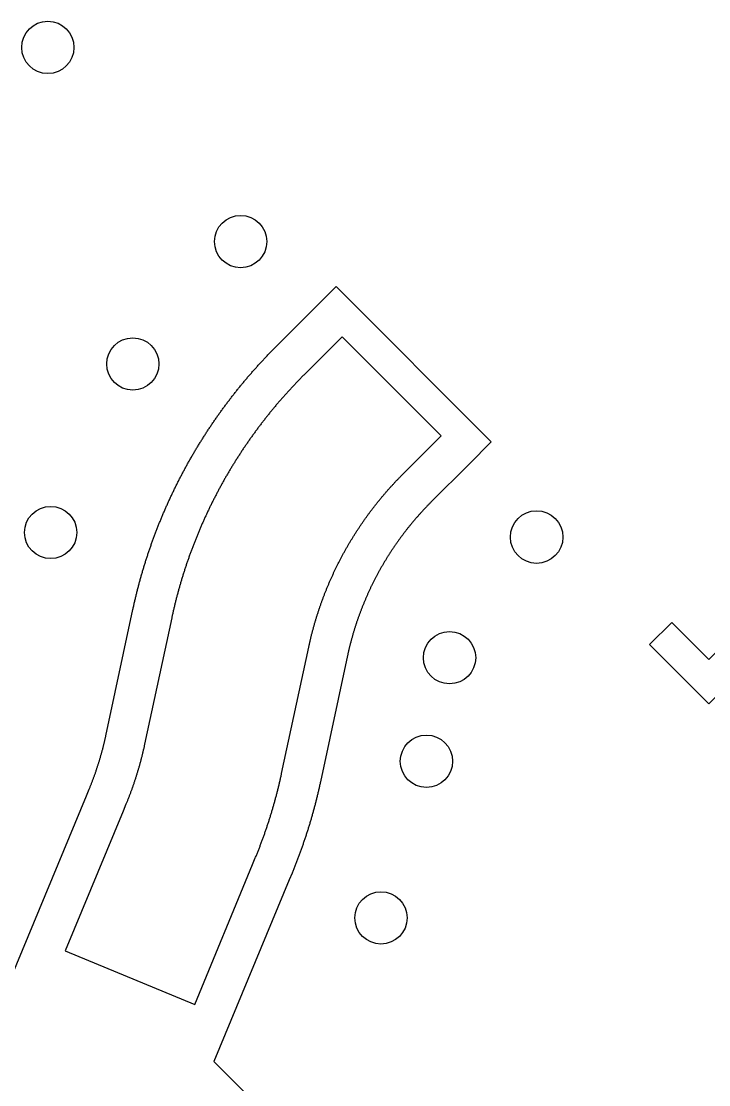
# Model space of a CAD drawing. Extents: x -13500 to 13500, y -13500 to 13500.
# Drawn here: x -3288 to 0, y -7196 to -2111 of the extents above; entities that cross this region are included whole.
import ezdxf

# ---------------------------------------------------------------- set-up
doc = ezdxf.new("R2010")
doc.units = 0
doc.header["$MEASUREMENT"] = 0
doc.layers.add('Top', color=1, linetype='Continuous')
doc.layers.add('Via', color=90, linetype='Continuous')

msp = doc.modelspace()

# ---------------------------------------------------------------- linework, layer by layer
at = {"layer": 'Top'}
for points in [[(-3336.588, -6683.345), (-2976.689, -5814.471), (-2963.418, -5782.432), (-2962.109, -5779.263), (-2960.808, -5776.091), (-2959.515, -5772.916), (-2958.229, -5769.738), (-2956.95, -5766.557), (-2955.678, -5763.373), (-2954.414, -5760.186), (-2953.158, -5756.996), (-2951.909, -5753.803), (-2950.667, -5750.608), (-2949.433, -5747.409), (-2948.206, -5744.208), (-2946.986, -5741.003), (-2945.774, -5737.796), (-2944.57, -5734.586), (-2943.373, -5731.374), (-2942.183, -5728.158), (-2941.001, -5724.94), (-2939.826, -5721.719), (-2938.659, -5718.495), (-2937.499, -5715.269), (-2936.347, -5712.04), (-2935.203, -5708.808), (-2934.066, -5705.574), (-2932.936, -5702.337), (-2931.814, -5699.097), (-2930.699, -5695.855), (-2929.592, -5692.61), (-2928.493, -5689.363), (-2927.401, -5686.113), (-2926.317, -5682.86), (-2925.24, -5679.606), (-2924.171, -5676.348), (-2923.109, -5673.088), (-2922.055, -5669.826), (-2921.008, -5666.561), (-2919.97, -5663.294), (-2918.938, -5660.024), (-2917.915, -5656.752), (-2916.898, -5653.477), (-2915.89, -5650.201), (-2914.889, -5646.922), (-2913.896, -5643.64), (-2912.91, -5640.356), (-2911.932, -5637.07), (-2910.962, -5633.782), (-2909.999, -5630.492), (-2909.044, -5627.199), (-2908.097, -5623.904), (-2907.157, -5620.607), (-2906.225, -5617.307), (-2905.301, -5614.006), (-2904.384, -5610.702), (-2903.475, -5607.397), (-2902.574, -5604.089), (-2901.68, -5600.779), (-2900.794, -5597.467), (-2899.916, -5594.153), (-2899.046, -5590.837), (-2898.183, -5587.518), (-2897.328, -5584.198), (-2896.48, -5580.876), (-2895.641, -5577.552), (-2894.809, -5574.226), (-2893.985, -5570.898), (-2893.168, -5567.569), (-2892.359, -5564.237), (-2891.558, -5560.903), (-2890.765, -5557.568), (-2889.98, -5554.231), (-2889.202, -5550.891), (-2888.432, -5547.551), (-2887.67, -5544.208), (-2886.915, -5540.863), (-2886.169, -5537.517), (-2885.43, -5534.169), (-2884.699, -5530.82), (-2883.976, -5527.469), (-2754.418, -4923.764), (-2753.47, -4919.363), (-2752.513, -4914.965), (-2751.549, -4910.568), (-2750.577, -4906.174), (-2749.598, -4901.78), (-2748.61, -4897.389), (-2747.615, -4892.999), (-2746.612, -4888.611), (-2745.601, -4884.225), (-2744.582, -4879.841), (-2743.555, -4875.459), (-2742.521, -4871.078), (-2741.478, -4866.699), (-2740.428, -4862.322), (-2739.37, -4857.947), (-2738.305, -4853.574), (-2737.231, -4849.203), (-2736.15, -4844.834), (-2735.061, -4840.466), (-2733.964, -4836.101), (-2732.86, -4831.738), (-2731.747, -4827.376), (-2730.627, -4823.017), (-2729.499, -4818.659), (-2728.363, -4814.304), (-2727.22, -4809.95), (-2726.069, -4805.599), (-2724.91, -4801.25), (-2723.743, -4796.902), (-2722.569, -4792.557), (-2721.386, -4788.214), (-2720.196, -4783.873), (-2718.999, -4779.534), (-2717.793, -4775.198), (-2716.58, -4770.863), (-2715.359, -4766.531), (-2714.131, -4762.201), (-2712.894, -4757.873), (-2711.65, -4753.547), (-2710.399, -4749.223), (-2709.139, -4744.902), (-2707.872, -4740.583), (-2706.597, -4736.266), (-2705.315, -4731.952), (-2704.024, -4727.64), (-2702.727, -4723.33), (-2701.421, -4719.022), (-2700.108, -4714.717), (-2698.787, -4710.414), (-2697.458, -4706.113), (-2696.122, -4701.815), (-2694.778, -4697.519), (-2693.426, -4693.226), (-2692.067, -4688.935), (-2690.7, -4684.647), (-2689.326, -4680.361), (-2687.944, -4676.077), (-2686.554, -4671.796), (-2685.156, -4667.517), (-2683.751, -4663.241), (-2682.339, -4658.967), (-2680.918, -4654.696), (-2679.49, -4650.428), (-2678.055, -4646.161), (-2676.612, -4641.898), (-2675.161, -4637.637), (-2673.703, -4633.379), (-2672.237, -4629.123), (-2670.764, -4624.87), (-2669.282, -4620.62), (-2667.794, -4616.372), (-2666.298, -4612.127), (-2664.794, -4607.884), (-2663.283, -4603.644), (-2661.764, -4599.407), (-2660.237, -4595.173), (-2658.703, -4590.941), (-2657.162, -4586.712), (-2655.613, -4582.486), (-2654.056, -4578.263), (-2652.492, -4574.042), (-2650.92, -4569.825), (-2649.341, -4565.61), (-2647.755, -4561.397), (-2646.16, -4557.188), (-2644.559, -4552.982), (-2642.95, -4548.778), (-2641.333, -4544.577), (-2639.709, -4540.379), (-2638.077, -4536.184), (-2636.438, -4531.992), (-2634.792, -4527.803), (-2633.138, -4523.617), (-2631.476, -4519.434), (-2629.807, -4515.254), (-2628.131, -4511.076), (-2626.447, -4506.902), (-2624.756, -4502.731), (-2623.057, -4498.563), (-2621.351, -4494.397), (-2619.637, -4490.235), (-2617.916, -4486.076), (-2616.188, -4481.92), (-2614.452, -4477.767), (-2612.709, -4473.617), (-2610.958, -4469.471), (-2609.2, -4465.327), (-2607.435, -4461.187), (-2605.662, -4457.049), (-2603.882, -4452.915), (-2602.095, -4448.784), (-2600.3, -4444.656), (-2598.498, -4440.532), (-2596.688, -4436.411), (-2594.871, -4432.292), (-2593.047, -4428.178), (-2591.216, -4424.066), (-2589.377, -4419.958), (-2587.531, -4415.853), (-2585.677, -4411.751), (-2583.816, -4407.652), (-2581.948, -4403.557), (-2580.073, -4399.466), (-2578.19, -4395.377), (-2576.3, -4391.292), (-2574.403, -4387.21), (-2572.498, -4383.132), (-2570.586, -4379.057), (-2568.667, -4374.986), (-2566.741, -4370.918), (-2564.807, -4366.853), (-2562.866, -4362.792), (-2560.918, -4358.734), (-2558.963, -4354.68), (-2557.001, -4350.629), (-2555.031, -4346.582), (-2553.054, -4342.538), (-2551.07, -4338.498), (-2549.078, -4334.462), (-2547.08, -4330.429), (-2545.074, -4326.399), (-2543.061, -4322.373), (-2541.041, -4318.351), (-2539.014, -4314.332), (-2536.98, -4310.317), (-2534.938, -4306.306), (-2532.889, -4302.298), (-2530.833, -4298.294), (-2528.77, -4294.293), (-2526.7, -4290.296), (-2524.623, -4286.303), (-2522.539, -4282.314), (-2520.447, -4278.328), (-2518.349, -4274.346), (-2516.243, -4270.368), (-2514.13, -4266.393), (-2512.011, -4262.423), (-2509.884, -4258.456), (-2507.75, -4254.493), (-2505.609, -4250.534), (-2503.461, -4246.578), (-2501.305, -4242.627), (-2499.143, -4238.679), (-2496.974, -4234.735), (-2494.798, -4230.795), (-2492.615, -4226.859), (-2490.424, -4222.926), (-2488.227, -4218.998), (-2486.023, -4215.074), (-2483.811, -4211.153), (-2481.593, -4207.237), (-2479.368, -4203.324), (-2477.136, -4199.416), (-2474.897, -4195.511), (-2472.651, -4191.61), (-2470.397, -4187.714), (-2468.137, -4183.821), (-2465.871, -4179.933), (-2463.597, -4176.048), (-2461.316, -4172.168), (-2459.028, -4168.291), (-2456.734, -4164.419), (-2454.432, -4160.551), (-2452.124, -4156.687), (-2449.808, -4152.827), (-2447.486, -4148.971), (-2445.157, -4145.119), (-2442.821, -4141.272), (-2440.478, -4137.428), (-2438.129, -4133.589), (-2435.772, -4129.754), (-2433.409, -4125.924), (-2431.039, -4122.097), (-2428.662, -4118.275), (-2426.278, -4114.457), (-2423.888, -4110.643), (-2421.491, -4106.833), (-2419.086, -4103.028), (-2416.676, -4099.227), (-2414.258, -4095.43), (-2411.833, -4091.638), (-2409.402, -4087.85), (-2406.964, -4084.066), (-2404.52, -4080.287), (-2402.068, -4076.512), (-2399.61, -4072.741), (-2397.145, -4068.975), (-2394.674, -4065.213), (-2392.196, -4061.456), (-2389.711, -4057.703), (-2387.219, -4053.954), (-2384.721, -4050.21), (-2382.216, -4046.471), (-2379.704, -4042.736), (-2377.186, -4039.005), (-2374.661, -4035.279), (-2372.129, -4031.557), (-2369.591, -4027.84), (-2367.046, -4024.127), (-2364.495, -4020.419), (-2361.937, -4016.716), (-2359.372, -4013.017), (-2356.801, -4009.322), (-2354.223, -4005.633), (-2351.638, -4001.947), (-2349.047, -3998.267), (-2346.45, -3994.591), (-2343.846, -3990.919), (-2341.235, -3987.253), (-2338.618, -3983.591), (-2335.994, -3979.933), (-2333.364, -3976.281), (-2330.728, -3972.633), (-2328.084, -3968.99), (-2325.435, -3965.351), (-2322.778, -3961.717), (-2320.116, -3958.088), (-2317.447, -3954.464), (-2314.771, -3950.844), (-2312.089, -3947.229), (-2309.401, -3943.619), (-2306.706, -3940.014), (-2304.005, -3936.414), (-2301.297, -3932.818), (-2298.583, -3929.228), (-2295.862, -3925.642), (-2293.135, -3922.061), (-2290.402, -3918.485), (-2287.662, -3914.913), (-2284.916, -3911.347), (-2282.164, -3907.785), (-2279.405, -3904.229), (-2276.64, -3900.677), (-2273.869, -3897.13), (-2271.091, -3893.589), (-2268.307, -3890.052), (-2265.517, -3886.52), (-2262.72, -3882.993), (-2259.917, -3879.471), (-2257.108, -3875.954), (-2254.293, -3872.442), (-2251.471, -3868.936), (-2248.643, -3865.434), (-2245.809, -3861.937), (-2242.969, -3858.445), (-2240.122, -3854.959), (-2237.269, -3851.477), (-2234.41, -3848.001), (-2231.545, -3844.529), (-2228.674, -3841.063), (-2225.796, -3837.602), (-2222.912, -3834.146), (-2220.022, -3830.695), (-2217.126, -3827.249), (-2214.224, -3823.809), (-2211.316, -3820.373), (-2208.402, -3816.943), (-2205.481, -3813.518), (-2202.554, -3810.099), (-2199.622, -3806.684), (-2196.683, -3803.275), (-2193.738, -3799.871), (-2190.787, -3796.472), (-2187.83, -3793.078), (-2184.867, -3789.69), (-2181.898, -3786.307), (-2178.923, -3782.93), (-2175.942, -3779.557), (-2172.955, -3776.19), (-2169.961, -3772.829), (-2166.962, -3769.472), (-2163.957, -3766.121), (-2160.946, -3762.775), (-2157.929, -3759.435), (-2154.906, -3756.1), (-2151.877, -3752.771), (-2148.842, -3749.447), (-2145.802, -3746.128), (-2142.755, -3742.815), (-2139.702, -3739.507), (-2136.644, -3736.205), (-2133.58, -3732.908), (-2130.509, -3729.616), (-2127.433, -3726.33), (-2124.351, -3723.05), (-2121.264, -3719.775), (-2118.17, -3716.505), (-2115.071, -3713.241), (-2111.965, -3709.983), (-2108.854, -3706.73), (-2105.737, -3703.483), (-2102.615, -3700.241), (-2099.486, -3697.005), (-2096.352, -3693.774), (-2093.212, -3690.549), (-2090.067, -3687.33), (-2086.915, -3684.116), (-2083.758, -3680.908), (-2080.595, -3677.705), (-2077.427, -3674.508), (-2074.253, -3671.317), (-2071.073, -3668.132), (-1888.476, -3485.535), (-1888.476, -3485.535), (-1782.41, -3379.469), (-1039.948, -4121.931), (-1146.014, -4227.997), (-1146.014, -4227.997), (-1328.611, -4410.594), (-1331.041, -4413.03), (-1333.466, -4415.472), (-1335.886, -4417.92), (-1338.3, -4420.374), (-1340.707, -4422.833), (-1343.11, -4425.297), (-1345.506, -4427.767), (-1347.897, -4430.243), (-1350.282, -4432.725), (-1352.661, -4435.212), (-1355.034, -4437.704), (-1357.401, -4440.202), (-1359.763, -4442.706), (-1362.119, -4445.215), (-1364.469, -4447.729), (-1366.813, -4450.249), (-1369.151, -4452.775), (-1371.483, -4455.306), (-1373.81, -4457.842), (-1376.13, -4460.384), (-1378.444, -4462.931), (-1380.753, -4465.484), (-1383.056, -4468.042), (-1385.352, -4470.605), (-1387.643, -4473.174), (-1389.927, -4475.748), (-1392.206, -4478.327), (-1394.479, -4480.912), (-1396.745, -4483.502), (-1399.006, -4486.097), (-1401.26, -4488.698), (-1403.508, -4491.303), (-1405.751, -4493.914), (-1407.987, -4496.531), (-1410.217, -4499.152), (-1412.441, -4501.779), (-1414.658, -4504.411), (-1416.87, -4507.048), (-1419.076, -4509.69), (-1421.275, -4512.337), (-1423.468, -4514.989), (-1425.655, -4517.647), (-1427.836, -4520.31), (-1430.01, -4522.977), (-1432.179, -4525.65), (-1434.341, -4528.328), (-1436.496, -4531.011), (-1438.646, -4533.699), (-1440.789, -4536.391), (-1442.926, -4539.089), (-1445.057, -4541.792), (-1447.181, -4544.5), (-1449.299, -4547.213), (-1451.411, -4549.93), (-1453.516, -4552.653), (-1455.615, -4555.381), (-1457.708, -4558.113), (-1459.794, -4560.85), (-1461.874, -4563.592), (-1463.947, -4566.339), (-1466.014, -4569.091), (-1468.075, -4571.848), (-1470.129, -4574.609), (-1472.177, -4577.376), (-1474.218, -4580.147), (-1476.253, -4582.922), (-1478.281, -4585.703), (-1480.303, -4588.488), (-1482.318, -4591.278), (-1484.327, -4594.073), (-1486.329, -4596.872), (-1488.325, -4599.676), (-1490.314, -4602.484), (-1492.296, -4605.298), (-1494.272, -4608.116), (-1496.242, -4610.938), (-1498.205, -4613.765), (-1500.161, -4616.597), (-1502.111, -4619.433), (-1504.054, -4622.274), (-1505.99, -4625.119), (-1507.92, -4627.969), (-1509.843, -4630.823), (-1511.759, -4633.682), (-1513.669, -4636.545), (-1515.572, -4639.412), (-1517.469, -4642.285), (-1519.358, -4645.161), (-1521.241, -4648.042), (-1523.117, -4650.927), (-1524.987, -4653.817), (-1526.85, -4656.711), (-1528.706, -4659.609), (-1530.555, -4662.512), (-1532.397, -4665.419), (-1534.233, -4668.33), (-1536.062, -4671.246), (-1537.884, -4674.166), (-1539.699, -4677.09), (-1541.507, -4680.018), (-1543.309, -4682.95), (-1545.104, -4685.887), (-1546.891, -4688.828), (-1548.672, -4691.773), (-1550.446, -4694.722), (-1552.214, -4697.675), (-1553.974, -4700.633), (-1555.727, -4703.594), (-1557.474, -4706.56), (-1559.213, -4709.53), (-1560.946, -4712.503), (-1562.672, -4715.481), (-1564.391, -4718.463), (-1566.102, -4721.449), (-1567.807, -4724.438), (-1569.505, -4727.432), (-1571.196, -4730.43), (-1572.88, -4733.432), (-1574.557, -4736.437), (-1576.226, -4739.447), (-1577.889, -4742.46), (-1579.545, -4745.477), (-1581.194, -4748.498), (-1582.835, -4751.523), (-1584.47, -4754.552), (-1586.097, -4757.584), (-1587.718, -4760.621), (-1589.331, -4763.661), (-1590.937, -4766.705), (-1592.537, -4769.752), (-1594.129, -4772.803), (-1595.713, -4775.859), (-1597.291, -4778.917), (-1598.862, -4781.98), (-1600.425, -4785.046), (-1601.982, -4788.115), (-1603.531, -4791.189), (-1605.073, -4794.266), (-1606.608, -4797.346), (-1608.135, -4800.43), (-1609.656, -4803.518), (-1611.169, -4806.609), (-1612.675, -4809.704), (-1614.174, -4812.802), (-1615.665, -4815.903), (-1617.149, -4819.009), (-1618.626, -4822.117), (-1620.096, -4825.229), (-1621.559, -4828.345), (-1623.014, -4831.464), (-1624.462, -4834.586), (-1625.903, -4837.711), (-1627.336, -4840.84), (-1628.762, -4843.973), (-1630.181, -4847.108), (-1631.592, -4850.247), (-1632.996, -4853.39), (-1634.393, -4856.535), (-1635.782, -4859.684), (-1637.165, -4862.836), (-1638.539, -4865.991), (-1639.907, -4869.149), (-1641.267, -4872.311), (-1642.619, -4875.476), (-1643.964, -4878.644), (-1645.302, -4881.815), (-1646.633, -4884.989), (-1647.956, -4888.166), (-1649.271, -4891.346), (-1650.579, -4894.53), (-1651.88, -4897.716), (-1653.173, -4900.905), (-1654.459, -4904.098), (-1655.738, -4907.293), (-1657.009, -4910.492), (-1658.272, -4913.693), (-1659.528, -4916.897), (-1660.776, -4920.105), (-1662.018, -4923.315), (-1663.251, -4926.528), (-1664.477, -4929.744), (-1665.696, -4932.962), (-1666.907, -4936.184), (-1668.11, -4939.408), (-1669.306, -4942.636), (-1670.494, -4945.866), (-1671.675, -4949.098), (-1672.849, -4952.334), (-1674.014, -4955.572), (-1675.173, -4958.813), (-1676.323, -4962.057), (-1677.466, -4965.303), (-1678.602, -4968.552), (-1679.73, -4971.803), (-1680.85, -4975.058), (-1681.963, -4978.314), (-1683.068, -4981.574), (-1684.166, -4984.836), (-1685.256, -4988.1), (-1686.338, -4991.367), (-1687.413, -4994.637), (-1688.48, -4997.909), (-1689.539, -5001.184), (-1690.591, -5004.461), (-1691.635, -5007.74), (-1692.671, -5011.022), (-1693.7, -5014.306), (-1694.721, -5017.593), (-1695.735, -5020.882), (-1696.741, -5024.173), (-1697.739, -5027.467), (-1698.729, -5030.763), (-1699.712, -5034.062), (-1700.687, -5037.362), (-1701.654, -5040.665), (-1702.614, -5043.97), (-1703.566, -5047.278), (-1704.51, -5050.588), (-1705.446, -5053.899), (-1706.375, -5057.213), (-1707.296, -5060.529), (-1708.209, -5063.848), (-1709.115, -5067.168), (-1710.012, -5070.491), (-1710.902, -5073.815), (-1711.785, -5077.142), (-1712.659, -5080.471), (-1713.526, -5083.801), (-1714.385, -5087.134), (-1715.236, -5090.469), (-1716.079, -5093.806), (-1716.915, -5097.144), (-1717.742, -5100.485), (-1718.562, -5103.828), (-1719.375, -5107.172), (-1720.179, -5110.518), (-1720.976, -5113.867), (-1721.764, -5117.217), (-1722.545, -5120.569), (-1723.318, -5123.922), (-1724.084, -5127.278), (-1724.841, -5130.635), (-1725.591, -5133.994), (-1726.332, -5137.355), (-1727.066, -5140.717), (-1727.792, -5144.082), (-1857.35, -5747.787), (-1858.296, -5752.174), (-1859.249, -5756.56), (-1860.21, -5760.944), (-1861.179, -5765.326), (-1862.156, -5769.706), (-1863.141, -5774.085), (-1864.133, -5778.462), (-1865.133, -5782.837), (-1866.141, -5787.211), (-1867.157, -5791.583), (-1868.18, -5795.952), (-1869.212, -5800.32), (-1870.25, -5804.687), (-1871.297, -5809.051), (-1872.352, -5813.413), (-1873.414, -5817.774), (-1874.484, -5822.133), (-1875.562, -5826.489), (-1876.647, -5830.844), (-1877.74, -5835.197), (-1878.841, -5839.548), (-1879.95, -5843.897), (-1881.066, -5848.244), (-1882.191, -5852.589), (-1883.322, -5856.932), (-1884.462, -5861.273), (-1885.609, -5865.612), (-1886.764, -5869.949), (-1887.927, -5874.284), (-1889.098, -5878.617), (-1890.276, -5882.947), (-1891.461, -5887.276), (-1892.655, -5891.603), (-1893.856, -5895.927), (-1895.065, -5900.249), (-1896.282, -5904.569), (-1897.506, -5908.887), (-1898.738, -5913.203), (-1899.977, -5917.516), (-1901.225, -5921.828), (-1902.479, -5926.137), (-1903.742, -5930.444), (-1905.012, -5934.748), (-1906.29, -5939.05), (-1907.576, -5943.351), (-1908.869, -5947.648), (-1910.17, -5951.944), (-1911.478, -5956.237), (-1912.794, -5960.528), (-1914.118, -5964.816), (-1915.449, -5969.102), (-1916.788, -5973.386), (-1918.134, -5977.667), (-1919.489, -5981.946), (-1920.85, -5986.223), (-1922.22, -5990.497), (-1923.597, -5994.769), (-1924.981, -5999.038), (-1926.373, -6003.304), (-1927.773, -6007.569), (-1929.18, -6011.831), (-1930.595, -6016.09), (-1932.017, -6020.346), (-1933.447, -6024.601), (-1934.885, -6028.852), (-1936.33, -6033.101), (-1937.783, -6037.348), (-1939.243, -6041.592), (-1940.71, -6045.833), (-1942.186, -6050.072), (-1943.669, -6054.308), (-1945.159, -6058.541), (-1946.657, -6062.772), (-1948.162, -6067), (-1949.675, -6071.226), (-1951.195, -6075.448), (-1952.723, -6079.668), (-1954.259, -6083.886), (-1955.801, -6088.1), (-1957.352, -6092.312), (-1958.91, -6096.521), (-1960.475, -6100.727), (-1962.048, -6104.931), (-1963.628, -6109.132), (-1965.216, -6113.329), (-1966.811, -6117.525), (-1968.414, -6121.717), (-1970.024, -6125.906), (-1971.641, -6130.093), (-1973.266, -6134.276), (-1974.899, -6138.457), (-1976.538, -6142.635), (-1978.186, -6146.809), (-1979.84, -6150.981), (-1981.502, -6155.15), (-1983.172, -6159.316), (-1984.849, -6163.479), (-1986.533, -6167.64), (-1988.225, -6171.797), (-1989.924, -6175.951), (-1991.63, -6180.102), (-1993.344, -6184.25), (-2006.615, -6216.289), (-2366.515, -7085.162), (-1704.341, -7747.336)], [(-2182.153, -6143.579), (-2182.152, -6143.579), (-2168.881, -6111.54), (-2167.232, -6107.547), (-2165.59, -6103.552), (-2163.955, -6099.553), (-2162.328, -6095.552), (-2160.708, -6091.547), (-2159.096, -6087.539), (-2157.491, -6083.529), (-2155.893, -6079.515), (-2154.303, -6075.499), (-2152.72, -6071.48), (-2151.145, -6067.457), (-2149.577, -6063.432), (-2148.017, -6059.404), (-2146.464, -6055.373), (-2144.918, -6051.339), (-2143.38, -6047.302), (-2141.85, -6043.263), (-2140.327, -6039.22), (-2138.811, -6035.175), (-2137.303, -6031.127), (-2135.803, -6027.077), (-2134.309, -6023.023), (-2132.824, -6018.967), (-2131.346, -6014.908), (-2129.875, -6010.846), (-2128.412, -6006.781), (-2126.957, -6002.714), (-2125.509, -5998.644), (-2124.068, -5994.572), (-2122.635, -5990.497), (-2121.21, -5986.419), (-2119.792, -5982.338), (-2118.382, -5978.255), (-2116.979, -5974.17), (-2115.584, -5970.081), (-2114.196, -5965.991), (-2112.816, -5961.897), (-2111.443, -5957.801), (-2110.079, -5953.703), (-2108.721, -5949.602), (-2107.372, -5945.498), (-2106.029, -5941.392), (-2104.695, -5937.284), (-2103.368, -5933.173), (-2102.049, -5929.059), (-2100.737, -5924.944), (-2099.433, -5920.825), (-2098.136, -5916.705), (-2096.848, -5912.582), (-2095.566, -5908.456), (-2094.293, -5904.329), (-2093.027, -5900.198), (-2091.768, -5896.066), (-2090.518, -5891.931), (-2089.275, -5887.794), (-2088.039, -5883.655), (-2086.812, -5879.513), (-2085.592, -5875.369), (-2084.379, -5871.223), (-2083.175, -5867.075), (-2081.978, -5862.924), (-2080.788, -5858.771), (-2079.607, -5854.616), (-2078.433, -5850.459), (-2077.267, -5846.3), (-2076.108, -5842.138), (-2074.957, -5837.974), (-2073.814, -5833.809), (-2072.679, -5829.641), (-2071.551, -5825.471), (-2070.431, -5821.299), (-2069.318, -5817.125), (-2068.214, -5812.948), (-2067.117, -5808.77), (-2066.028, -5804.59), (-2064.947, -5800.408), (-2063.873, -5796.224), (-2062.807, -5792.037), (-2061.749, -5787.849), (-2060.698, -5783.659), (-2059.656, -5779.467), (-2058.621, -5775.273), (-2057.594, -5771.077), (-2056.574, -5766.879), (-2055.563, -5762.68), (-2054.559, -5758.478), (-2053.563, -5754.275), (-2052.575, -5750.069), (-2051.594, -5745.862), (-2050.621, -5741.654), (-2049.657, -5737.443), (-2048.699, -5733.231), (-2047.75, -5729.016), (-2046.809, -5724.8), (-2045.875, -5720.583), (-2044.949, -5716.363), (-2044.031, -5712.142), (-2043.12, -5707.92), (-1913.563, -5104.215), (-1912.794, -5100.649), (-1912.016, -5097.085), (-1911.231, -5093.523), (-1910.439, -5089.962), (-1909.638, -5086.403), (-1908.83, -5082.846), (-1908.014, -5079.291), (-1907.19, -5075.737), (-1906.358, -5072.186), (-1905.519, -5068.636), (-1904.672, -5065.088), (-1903.817, -5061.542), (-1902.954, -5057.997), (-1902.083, -5054.455), (-1901.205, -5050.915), (-1900.319, -5047.376), (-1899.425, -5043.84), (-1898.524, -5040.305), (-1897.614, -5036.772), (-1896.697, -5033.242), (-1895.773, -5029.713), (-1894.84, -5026.187), (-1893.9, -5022.662), (-1892.952, -5019.14), (-1891.996, -5015.619), (-1891.033, -5012.101), (-1890.062, -5008.585), (-1889.083, -5005.071), (-1888.097, -5001.559), (-1887.103, -4998.05), (-1886.101, -4994.542), (-1885.091, -4991.037), (-1884.074, -4987.534), (-1883.049, -4984.033), (-1882.017, -4980.534), (-1880.976, -4977.038), (-1879.929, -4973.544), (-1878.873, -4970.052), (-1877.81, -4966.563), (-1876.739, -4963.076), (-1875.661, -4959.591), (-1874.575, -4956.109), (-1873.481, -4952.629), (-1872.38, -4949.151), (-1871.271, -4945.676), (-1870.154, -4942.204), (-1869.03, -4938.733), (-1867.898, -4935.266), (-1866.759, -4931.8), (-1865.612, -4928.338), (-1864.458, -4924.877), (-1863.296, -4921.42), (-1862.126, -4917.965), (-1860.949, -4914.512), (-1859.764, -4911.062), (-1858.572, -4907.615), (-1857.372, -4904.17), (-1856.164, -4900.728), (-1854.949, -4897.288), (-1853.727, -4893.852), (-1852.497, -4890.417), (-1851.259, -4886.986), (-1850.014, -4883.557), (-1848.762, -4880.131), (-1847.501, -4876.708), (-1846.234, -4873.288), (-1844.959, -4869.87), (-1843.676, -4866.455), (-1842.386, -4863.043), (-1841.089, -4859.634), (-1839.784, -4856.228), (-1838.471, -4852.824), (-1837.151, -4849.424), (-1835.824, -4846.026), (-1834.489, -4842.631), (-1833.147, -4839.239), (-1831.798, -4835.85), (-1830.44, -4832.465), (-1829.076, -4829.082), (-1827.704, -4825.702), (-1826.325, -4822.325), (-1824.938, -4818.951), (-1823.544, -4815.58), (-1822.143, -4812.212), (-1820.734, -4808.847), (-1819.318, -4805.486), (-1817.894, -4802.127), (-1816.463, -4798.772), (-1815.025, -4795.42), (-1813.579, -4792.071), (-1812.127, -4788.725), (-1810.666, -4785.382), (-1809.199, -4782.042), (-1807.724, -4778.706), (-1806.242, -4775.373), (-1804.752, -4772.043), (-1803.255, -4768.717), (-1801.751, -4765.394), (-1800.24, -4762.074), (-1798.721, -4758.757), (-1797.196, -4755.444), (-1795.662, -4752.134), (-1794.122, -4748.827), (-1792.574, -4745.524), (-1791.02, -4742.224), (-1789.458, -4738.928), (-1787.888, -4735.635), (-1786.312, -4732.346), (-1784.728, -4729.06), (-1783.137, -4725.777), (-1781.539, -4722.498), (-1779.934, -4719.222), (-1778.321, -4715.95), (-1776.702, -4712.682), (-1775.075, -4709.417), (-1773.441, -4706.156), (-1771.8, -4702.898), (-1770.152, -4699.644), (-1768.497, -4696.393), (-1766.834, -4693.146), (-1765.165, -4689.903), (-1763.488, -4686.663), (-1761.804, -4683.427), (-1760.113, -4680.195), (-1758.415, -4676.967), (-1756.711, -4673.742), (-1754.999, -4670.521), (-1753.279, -4667.304), (-1751.553, -4664.09), (-1749.82, -4660.88), (-1748.08, -4657.675), (-1746.333, -4654.472), (-1744.579, -4651.274), (-1742.817, -4648.08), (-1741.049, -4644.889), (-1739.274, -4641.703), (-1737.492, -4638.52), (-1735.703, -4635.341), (-1733.907, -4632.166), (-1732.103, -4628.995), (-1730.293, -4625.828), (-1728.477, -4622.665), (-1726.653, -4619.506), (-1724.822, -4616.351), (-1722.984, -4613.2), (-1721.14, -4610.053), (-1719.288, -4606.91), (-1717.43, -4603.771), (-1715.565, -4600.636), (-1713.693, -4597.506), (-1711.814, -4594.379), (-1709.928, -4591.256), (-1708.035, -4588.138), (-1706.136, -4585.024), (-1704.229, -4581.914), (-1702.316, -4578.808), (-1700.397, -4575.706), (-1698.47, -4572.609), (-1696.536, -4569.516), (-1694.596, -4566.427), (-1692.649, -4563.342), (-1690.695, -4560.262), (-1688.735, -4557.186), (-1686.768, -4554.114), (-1684.794, -4551.046), (-1682.813, -4547.983), (-1680.826, -4544.924), (-1678.832, -4541.87), (-1676.831, -4538.82), (-1674.824, -4535.774), (-1672.809, -4532.733), (-1670.789, -4529.696), (-1668.761, -4526.663), (-1666.727, -4523.635), (-1664.687, -4520.612), (-1662.639, -4517.593), (-1660.585, -4514.578), (-1658.525, -4511.568), (-1656.458, -4508.563), (-1654.384, -4505.562), (-1652.304, -4502.565), (-1650.217, -4499.573), (-1648.124, -4496.586), (-1646.024, -4493.603), (-1643.918, -4490.625), (-1641.805, -4487.652), (-1639.685, -4484.683), (-1637.559, -4481.719), (-1635.427, -4478.759), (-1633.288, -4475.804), (-1631.143, -4472.854), (-1628.991, -4469.909), (-1626.832, -4466.968), (-1624.668, -4464.032), (-1622.497, -4461.101), (-1620.319, -4458.174), (-1618.135, -4455.252), (-1615.945, -4452.336), (-1613.748, -4449.423), (-1611.545, -4446.516), (-1609.335, -4443.614), (-1607.119, -4440.716), (-1604.897, -4437.823), (-1602.669, -4434.936), (-1600.434, -4432.053), (-1598.193, -4429.174), (-1595.945, -4426.301), (-1593.692, -4423.433), (-1591.432, -4420.57), (-1589.165, -4417.711), (-1586.893, -4414.858), (-1584.614, -4412.01), (-1582.329, -4409.166), (-1580.038, -4406.328), (-1577.74, -4403.495), (-1575.437, -4400.666), (-1573.127, -4397.843), (-1570.811, -4395.025), (-1568.488, -4392.212), (-1566.16, -4389.404), (-1563.826, -4386.601), (-1561.485, -4383.803), (-1559.138, -4381.011), (-1556.785, -4378.223), (-1554.426, -4375.441), (-1552.061, -4372.664), (-1549.69, -4369.892), (-1547.313, -4367.125), (-1544.93, -4364.363), (-1542.54, -4361.607), (-1540.145, -4358.856), (-1537.744, -4356.11), (-1535.336, -4353.37), (-1532.923, -4350.634), (-1530.504, -4347.904), (-1528.078, -4345.18), (-1525.647, -4342.46), (-1523.21, -4339.746), (-1520.766, -4337.038), (-1518.317, -4334.334), (-1515.862, -4331.636), (-1513.401, -4328.944), (-1510.935, -4326.257), (-1508.462, -4323.575), (-1505.983, -4320.899), (-1503.499, -4318.228), (-1501.008, -4315.562), (-1498.512, -4312.902), (-1496.01, -4310.248), (-1493.503, -4307.599), (-1490.989, -4304.955), (-1488.47, -4302.317), (-1485.945, -4299.685), (-1483.414, -4297.058), (-1480.877, -4294.437), (-1478.335, -4291.821), (-1475.787, -4289.211), (-1473.233, -4286.606), (-1470.673, -4284.007), (-1468.108, -4281.413), (-1465.537, -4278.826), (-1462.961, -4276.243), (-1280.364, -4093.647), (-1754.126, -3619.885), (-1936.722, -3802.482), (-1939.777, -3805.542), (-1942.825, -3808.608), (-1945.868, -3811.679), (-1948.906, -3814.756), (-1951.937, -3817.838), (-1954.963, -3820.927), (-1957.983, -3824.02), (-1960.998, -3827.12), (-1964.007, -3830.225), (-1967.01, -3833.335), (-1970.007, -3836.451), (-1972.998, -3839.573), (-1975.984, -3842.7), (-1978.964, -3845.832), (-1981.938, -3848.971), (-1984.906, -3852.114), (-1987.868, -3855.263), (-1990.825, -3858.418), (-1993.775, -3861.578), (-1996.72, -3864.744), (-1999.659, -3867.915), (-2002.592, -3871.091), (-2005.519, -3874.273), (-2008.441, -3877.46), (-2011.356, -3880.653), (-2014.266, -3883.851), (-2017.169, -3887.055), (-2020.067, -3890.263), (-2022.959, -3893.478), (-2025.844, -3896.697), (-2028.724, -3899.922), (-2031.598, -3903.152), (-2034.466, -3906.388), (-2037.327, -3909.629), (-2040.183, -3912.875), (-2043.033, -3916.126), (-2045.877, -3919.383), (-2048.714, -3922.645), (-2051.546, -3925.912), (-2054.372, -3929.184), (-2057.191, -3932.462), (-2060.005, -3935.745), (-2062.812, -3939.033), (-2065.613, -3942.326), (-2068.409, -3945.624), (-2071.198, -3948.928), (-2073.981, -3952.237), (-2076.758, -3955.551), (-2079.528, -3958.87), (-2082.293, -3962.194), (-2085.051, -3965.523), (-2087.803, -3968.858), (-2090.549, -3972.197), (-2093.289, -3975.542), (-2096.023, -3978.891), (-2098.75, -3982.246), (-2101.472, -3985.606), (-2104.187, -3988.97), (-2106.895, -3992.34), (-2109.598, -3995.715), (-2112.294, -3999.095), (-2114.984, -4002.48), (-2117.668, -4005.869), (-2120.345, -4009.264), (-2123.016, -4012.664), (-2125.681, -4016.068), (-2128.34, -4019.478), (-2130.992, -4022.892), (-2133.638, -4026.312), (-2136.278, -4029.736), (-2138.911, -4033.165), (-2141.538, -4036.599), (-2144.158, -4040.038), (-2146.772, -4043.482), (-2149.38, -4046.93), (-2151.981, -4050.383), (-2154.576, -4053.842), (-2157.165, -4057.305), (-2159.747, -4060.772), (-2162.323, -4064.245), (-2164.892, -4067.722), (-2167.455, -4071.204), (-2170.011, -4074.691), (-2172.561, -4078.182), (-2175.105, -4081.679), (-2177.642, -4085.18), (-2180.172, -4088.685), (-2182.696, -4092.196), (-2185.214, -4095.711), (-2187.725, -4099.23), (-2190.229, -4102.754), (-2192.727, -4106.283), (-2195.219, -4109.817), (-2197.703, -4113.355), (-2200.182, -4116.898), (-2202.653, -4120.445), (-2205.119, -4123.997), (-2207.577, -4127.553), (-2210.029, -4131.114), (-2212.475, -4134.68), (-2214.913, -4138.25), (-2217.345, -4141.824), (-2219.771, -4145.403), (-2222.19, -4148.987), (-2224.602, -4152.575), (-2227.008, -4156.167), (-2229.407, -4159.764), (-2231.799, -4163.366), (-2234.185, -4166.971), (-2236.564, -4170.582), (-2238.936, -4174.196), (-2241.302, -4177.815), (-2243.66, -4181.438), (-2246.013, -4185.066), (-2248.358, -4188.698), (-2250.697, -4192.335), (-2253.029, -4195.975), (-2255.354, -4199.62), (-2257.672, -4203.27), (-2259.984, -4206.923), (-2262.289, -4210.581), (-2264.587, -4214.243), (-2266.879, -4217.91), (-2269.163, -4221.58), (-2271.441, -4225.255), (-2273.712, -4228.934), (-2275.976, -4232.617), (-2278.233, -4236.305), (-2280.484, -4239.997), (-2282.727, -4243.692), (-2284.964, -4247.392), (-2287.194, -4251.096), (-2289.417, -4254.805), (-2291.634, -4258.517), (-2293.843, -4262.233), (-2296.045, -4265.954), (-2298.241, -4269.678), (-2300.43, -4273.407), (-2302.611, -4277.139), (-2304.786, -4280.876), (-2306.954, -4284.617), (-2309.115, -4288.362), (-2311.269, -4292.11), (-2313.416, -4295.863), (-2315.556, -4299.62), (-2317.69, -4303.38), (-2319.816, -4307.145), (-2321.935, -4310.913), (-2324.047, -4314.686), (-2326.153, -4318.462), (-2328.251, -4322.242), (-2330.342, -4326.026), (-2332.427, -4329.814), (-2334.504, -4333.606), (-2336.574, -4337.402), (-2338.637, -4341.201), (-2340.694, -4345.005), (-2342.743, -4348.812), (-2344.785, -4352.622), (-2346.82, -4356.437), (-2348.848, -4360.256), (-2350.869, -4364.078), (-2352.882, -4367.904), (-2354.889, -4371.733), (-2356.889, -4375.567), (-2358.881, -4379.404), (-2360.867, -4383.244), (-2362.845, -4387.089), (-2364.816, -4390.937), (-2366.78, -4394.788), (-2368.737, -4398.644), (-2370.687, -4402.503), (-2372.629, -4406.365), (-2374.565, -4410.231), (-2376.493, -4414.101), (-2378.414, -4417.974), (-2380.328, -4421.851), (-2382.235, -4425.731), (-2384.134, -4429.615), (-2386.027, -4433.503), (-2387.912, -4437.393), (-2389.79, -4441.288), (-2391.661, -4445.186), (-2393.524, -4449.087), (-2395.381, -4452.992), (-2397.23, -4456.9), (-2399.071, -4460.811), (-2400.906, -4464.726), (-2402.733, -4468.645), (-2404.553, -4472.566), (-2406.366, -4476.492), (-2408.172, -4480.42), (-2409.97, -4484.352), (-2411.761, -4488.287), (-2413.545, -4492.225), (-2415.321, -4496.167), (-2417.09, -4500.112), (-2418.852, -4504.06), (-2420.607, -4508.012), (-2422.354, -4511.967), (-2424.094, -4515.925), (-2425.826, -4519.886), (-2427.551, -4523.85), (-2429.269, -4527.818), (-2430.98, -4531.789), (-2432.683, -4535.763), (-2434.378, -4539.74), (-2436.067, -4543.72), (-2437.748, -4547.703), (-2439.421, -4551.69), (-2441.088, -4555.679), (-2442.747, -4559.672), (-2444.398, -4563.668), (-2446.042, -4567.666), (-2447.679, -4571.668), (-2449.308, -4575.673), (-2450.93, -4579.681), (-2452.544, -4583.691), (-2454.151, -4587.705), (-2455.751, -4591.722), (-2457.343, -4595.742), (-2458.928, -4599.764), (-2460.505, -4603.79), (-2462.074, -4607.818), (-2463.637, -4611.85), (-2465.192, -4615.884), (-2466.739, -4619.921), (-2468.279, -4623.961), (-2469.811, -4628.004), (-2471.336, -4632.05), (-2472.853, -4636.098), (-2474.363, -4640.15), (-2475.866, -4644.204), (-2477.361, -4648.26), (-2478.848, -4652.32), (-2480.328, -4656.382), (-2481.8, -4660.448), (-2483.265, -4664.515), (-2484.722, -4668.586), (-2486.172, -4672.659), (-2487.614, -4676.735), (-2489.049, -4680.814), (-2490.476, -4684.895), (-2491.895, -4688.979), (-2493.307, -4693.065), (-2494.712, -4697.154), (-2496.109, -4701.246), (-2497.498, -4705.34), (-2498.879, -4709.437), (-2500.254, -4713.536), (-2501.62, -4717.638), (-2502.979, -4721.743), (-2504.33, -4725.85), (-2505.674, -4729.959), (-2507.01, -4734.071), (-2508.338, -4738.185), (-2509.659, -4742.302), (-2510.972, -4746.421), (-2512.278, -4750.543), (-2513.576, -4754.667), (-2514.866, -4758.794), (-2516.149, -4762.922), (-2517.424, -4767.054), (-2518.691, -4771.187), (-2519.951, -4775.323), (-2521.203, -4779.461), (-2522.447, -4783.602), (-2523.684, -4787.745), (-2524.913, -4791.89), (-2526.134, -4796.038), (-2527.348, -4800.187), (-2528.554, -4804.339), (-2529.752, -4808.493), (-2530.943, -4812.65), (-2532.126, -4816.808), (-2533.301, -4820.969), (-2534.468, -4825.132), (-2535.628, -4829.297), (-2536.78, -4833.464), (-2537.925, -4837.633), (-2539.061, -4841.805), (-2540.19, -4845.978), (-2541.311, -4850.154), (-2542.425, -4854.332), (-2543.53, -4858.511), (-2544.628, -4862.693), (-2545.719, -4866.877), (-2546.801, -4871.063), (-2547.876, -4875.251), (-2548.943, -4879.44), (-2550.002, -4883.632), (-2551.053, -4887.826), (-2552.097, -4892.022), (-2553.133, -4896.219), (-2554.161, -4900.419), (-2555.181, -4904.62), (-2556.194, -4908.823), (-2557.199, -4913.028), (-2558.196, -4917.235), (-2559.185, -4921.444), (-2560.166, -4925.655), (-2561.14, -4929.867), (-2562.106, -4934.082), (-2563.064, -4938.298), (-2564.014, -4942.516), (-2564.956, -4946.735), (-2565.891, -4950.956), (-2566.818, -4955.179), (-2567.737, -4959.404), (-2568.648, -4963.631), (-2698.205, -5567.336), (-2698.972, -5570.891), (-2699.747, -5574.444), (-2700.53, -5577.996), (-2701.32, -5581.546), (-2702.118, -5585.094), (-2702.924, -5588.641), (-2703.737, -5592.186), (-2704.559, -5595.729), (-2705.388, -5599.27), (-2706.224, -5602.809), (-2707.069, -5606.347), (-2707.921, -5609.883), (-2708.781, -5613.416), (-2709.649, -5616.948), (-2710.524, -5620.478), (-2711.407, -5624.006), (-2712.298, -5627.533), (-2713.196, -5631.057), (-2714.102, -5634.579), (-2715.016, -5638.099), (-2715.938, -5641.618), (-2716.867, -5645.134), (-2717.804, -5648.648), (-2718.749, -5652.16), (-2719.701, -5655.67), (-2720.661, -5659.178), (-2721.628, -5662.684), (-2722.604, -5666.188), (-2723.586, -5669.689), (-2724.577, -5673.189), (-2725.575, -5676.686), (-2726.581, -5680.181), (-2727.594, -5683.674), (-2728.615, -5687.165), (-2729.644, -5690.653), (-2730.68, -5694.14), (-2731.724, -5697.623), (-2732.776, -5701.105), (-2733.835, -5704.584), (-2734.902, -5708.061), (-2735.976, -5711.536), (-2737.058, -5715.008), (-2738.147, -5718.478), (-2739.244, -5721.946), (-2740.349, -5725.411), (-2741.461, -5728.874), (-2742.581, -5732.334), (-2743.708, -5735.792), (-2744.843, -5739.247), (-2745.986, -5742.7), (-2747.136, -5746.15), (-2748.293, -5749.598), (-2749.458, -5753.043), (-2750.631, -5756.486), (-2751.811, -5759.926), (-2752.998, -5763.364), (-2754.193, -5766.799), (-2755.396, -5770.231), (-2756.606, -5773.661), (-2757.824, -5777.088), (-2759.049, -5780.513), (-2760.281, -5783.934), (-2761.521, -5787.353), (-2762.769, -5790.77), (-2764.024, -5794.183), (-2765.286, -5797.594), (-2766.556, -5801.002), (-2767.833, -5804.407), (-2769.118, -5807.81), (-2770.41, -5811.21), (-2771.709, -5814.606), (-2773.016, -5818), (-2774.331, -5821.392), (-2775.652, -5824.78), (-2776.982, -5828.165), (-2778.318, -5831.548), (-2779.662, -5834.927), (-2781.013, -5838.304), (-2782.372, -5841.677), (-2783.738, -5845.048), (-2785.112, -5848.416), (-2786.492, -5851.78), (-2787.881, -5855.142), (-2801.152, -5887.181), (-3077.832, -6555.146), (-2458.833, -6811.544), (-2182.153, -6143.579), (-2182.152, -6143.579)]]:
    msp.add_lwpolyline(points, dxfattribs=at)
msp.add_lwpolyline([(0, -5374.012), (-282.843, -5091.169), (-176.777, -4985.103), (0, -5161.88), (176.777, -4985.103), (282.843, -5091.169)], close=True, dxfattribs=at)
at = {"layer": 'Via', "linetype": 'Continuous'}
for centre, radius in [((-3161.349, -2236.079), 124.978), ((-2239.16, -3164.518), 124.965), ((-2754.832, -3749.671), 124.956), ((-3148.039, -4555.463), 125), ((-823.324, -4577.251), 125.693), ((-1239.781, -5154.175), 124.97), ((-1350.363, -5649.292), 124.99), ((-1567.776, -6398.022), 124.979)]:
    msp.add_circle(centre, radius, dxfattribs=at)

doc.saveas('drawing.dxf')
